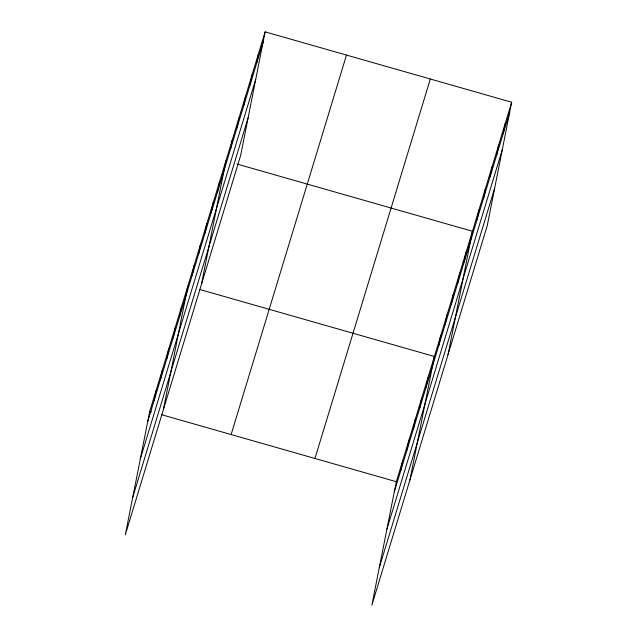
<?xml version="1.0" encoding="UTF-8"?>
<svg xmlns="http://www.w3.org/2000/svg" width="637" height="637" viewBox="0 0 637 637"><rect width="100%" height="100%" fill="white"/><g stroke="black" fill="none" stroke-linecap="round" stroke-linejoin="round"><path stroke-width="0.96" d="M265.135 31.85L149.759 411.319L125.322 534.762L240.69 155.293L265.135 31.85L511.678 102.239L487.241 225.681L371.865 605.15L396.31 481.707L511.678 102.239M154.106 400.562L156.105 390.449M160.452 379.692L162.451 369.579M166.79 358.822L168.797 348.71M173.137 337.944L175.143 327.84M179.483 317.075L181.489 306.962M163.391 409.535L187.835 286.093M192.175 275.335L194.181 265.223M198.521 254.466L200.528 244.353M204.867 233.596L206.866 223.483M211.213 212.726L213.212 202.614M217.559 191.848L219.558 181.744M201.467 284.309L225.904 160.866M230.443 149.48L232.441 139.368M236.98 127.973L238.979 117.861M243.517 106.475L245.524 96.362M250.054 84.968L252.061 74.855M256.592 63.461L258.598 53.357M400.649 470.95L402.656 460.838M406.995 450.08L409.002 439.968M413.341 429.211L415.348 419.098M419.687 408.341L421.694 398.229M426.034 387.463L428.04 377.359M409.941 479.924L434.378 356.481L199.851 289.524M438.726 345.724L440.724 335.611M445.072 324.854L447.07 314.742M451.418 303.984L453.417 293.872M457.764 283.115L459.763 273.002M464.11 262.245L466.109 252.133M448.01 354.698L472.455 231.263L237.004 164.035M476.994 219.869L478.992 209.756M483.531 198.362L485.529 188.249M490.068 176.863L492.067 166.751M496.605 155.356L498.604 145.244M503.142 133.858L505.141 123.745M147.76 421.431L263.129 41.962M140.355 458.831L255.724 79.362M132.727 497.362L248.096 117.893M231.12 434.545L346.496 55.077M314.949 458.481L430.317 79.012M394.303 491.82L509.68 112.351M386.898 529.22L502.274 149.751M379.27 567.75L494.646 188.281M149.759 411.319L151.606 411.844M161.782 414.751L396.31 481.707"/></g></svg>
